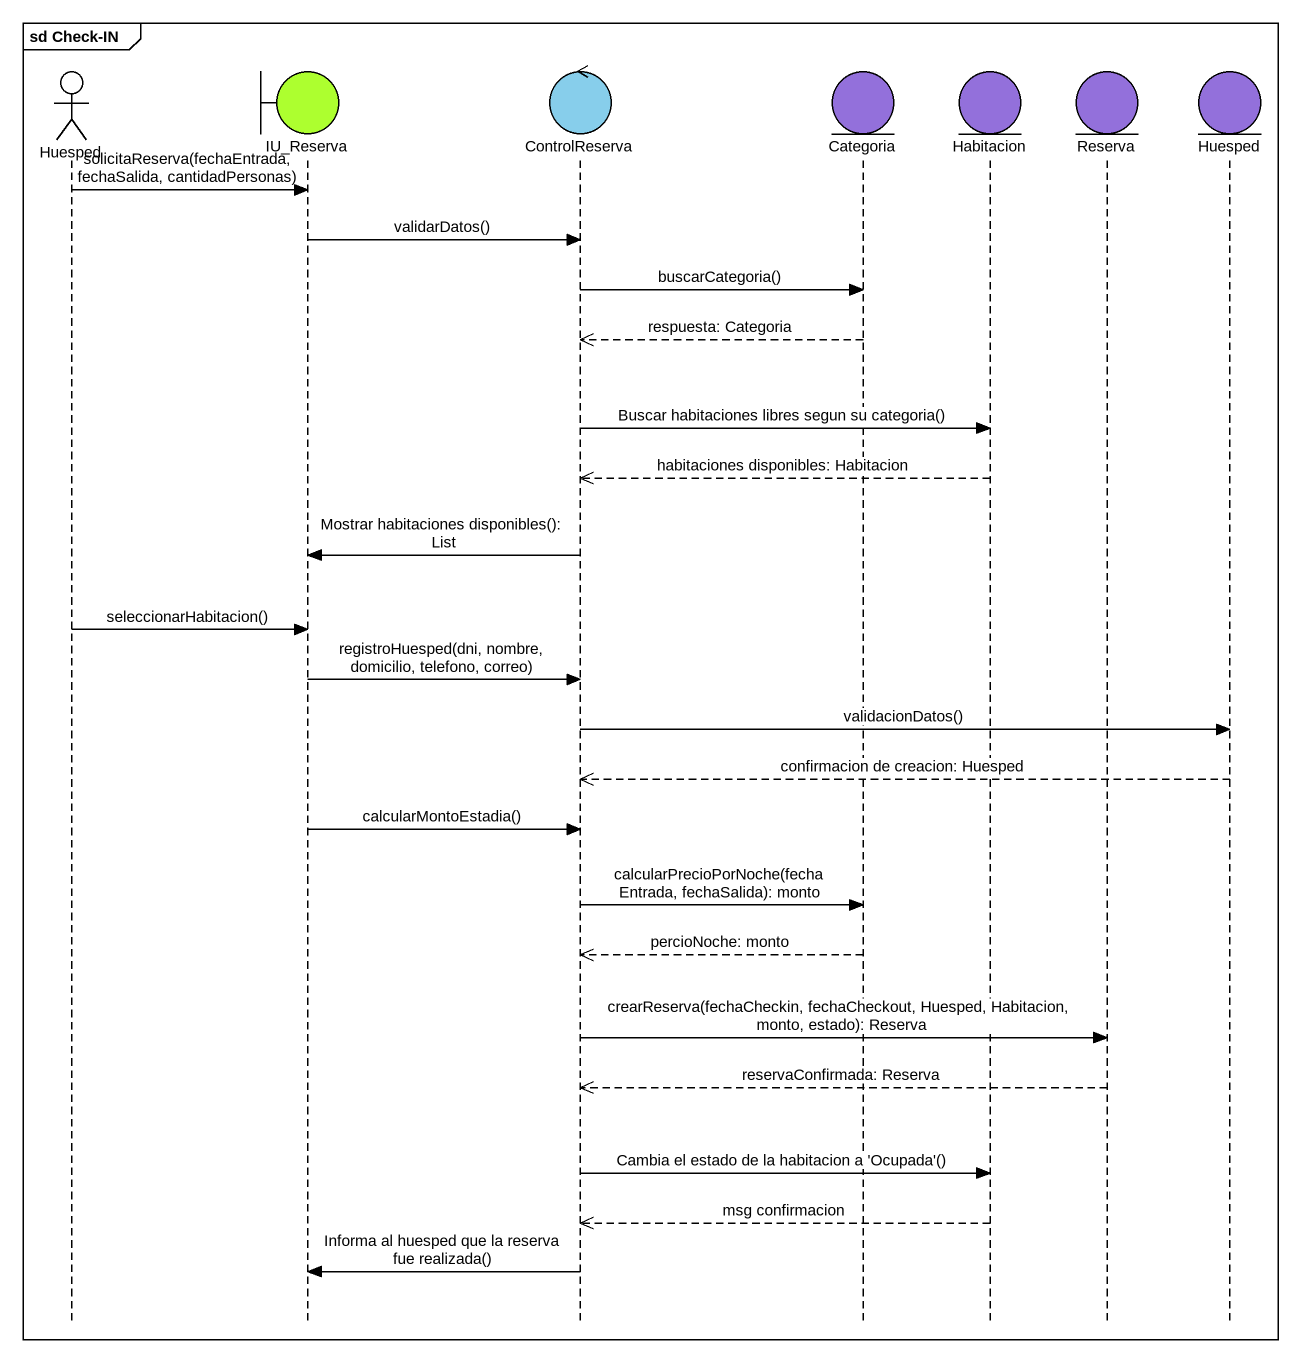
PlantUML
@startuml
mainframe sd Check-IN
hide footbox
actor Huesped
boundary IU_Reserva #ADFF2F
control ControlReserva #87CEEB
entity Categoria #9370DB
entity Habitacion #9370DB
entity Reserva #9370DB
entity "Huesped" as Huesped_2 #9370DB

Huesped -> IU_Reserva : solicitaReserva(fechaEntrada, fechaSalida, cantidadPersonas)
IU_Reserva -> ControlReserva : validarDatos()
ControlReserva -> Categoria : buscarCategoria()
Categoria -->> ControlReserva : respuesta: Categoria
ControlReserva -> Habitacion : Buscar habitaciones libres segun su categoria()
Habitacion -->> ControlReserva : habitaciones disponibles: Habitacion
ControlReserva -> IU_Reserva : Mostrar habitaciones disponibles(): List
Huesped -> IU_Reserva : seleccionarHabitacion()
IU_Reserva -> ControlReserva : registroHuesped(dni, nombre, domicilio, telefono, correo)
ControlReserva -> Huesped_2 : validacionDatos()
Huesped_2 -->> ControlReserva : confirmacion de creacion: Huesped
IU_Reserva -> ControlReserva : calcularMontoEstadia()
ControlReserva -> Categoria : calcularPrecioPorNoche(fechaEntrada, fechaSalida): monto
Categoria -->> ControlReserva : percioNoche: monto
ControlReserva -> Reserva : crearReserva(fechaCheckin, fechaCheckout, Huesped, Habitacion, monto, estado): Reserva
Reserva -->> ControlReserva : reservaConfirmada: Reserva
ControlReserva -> Habitacion : Cambia el estado de la habitacion a 'Ocupada'()
Habitacion -->> ControlReserva : msg confirmacion
ControlReserva -> IU_Reserva : Informa al huesped que la reserva fue realizada()
@enduml
